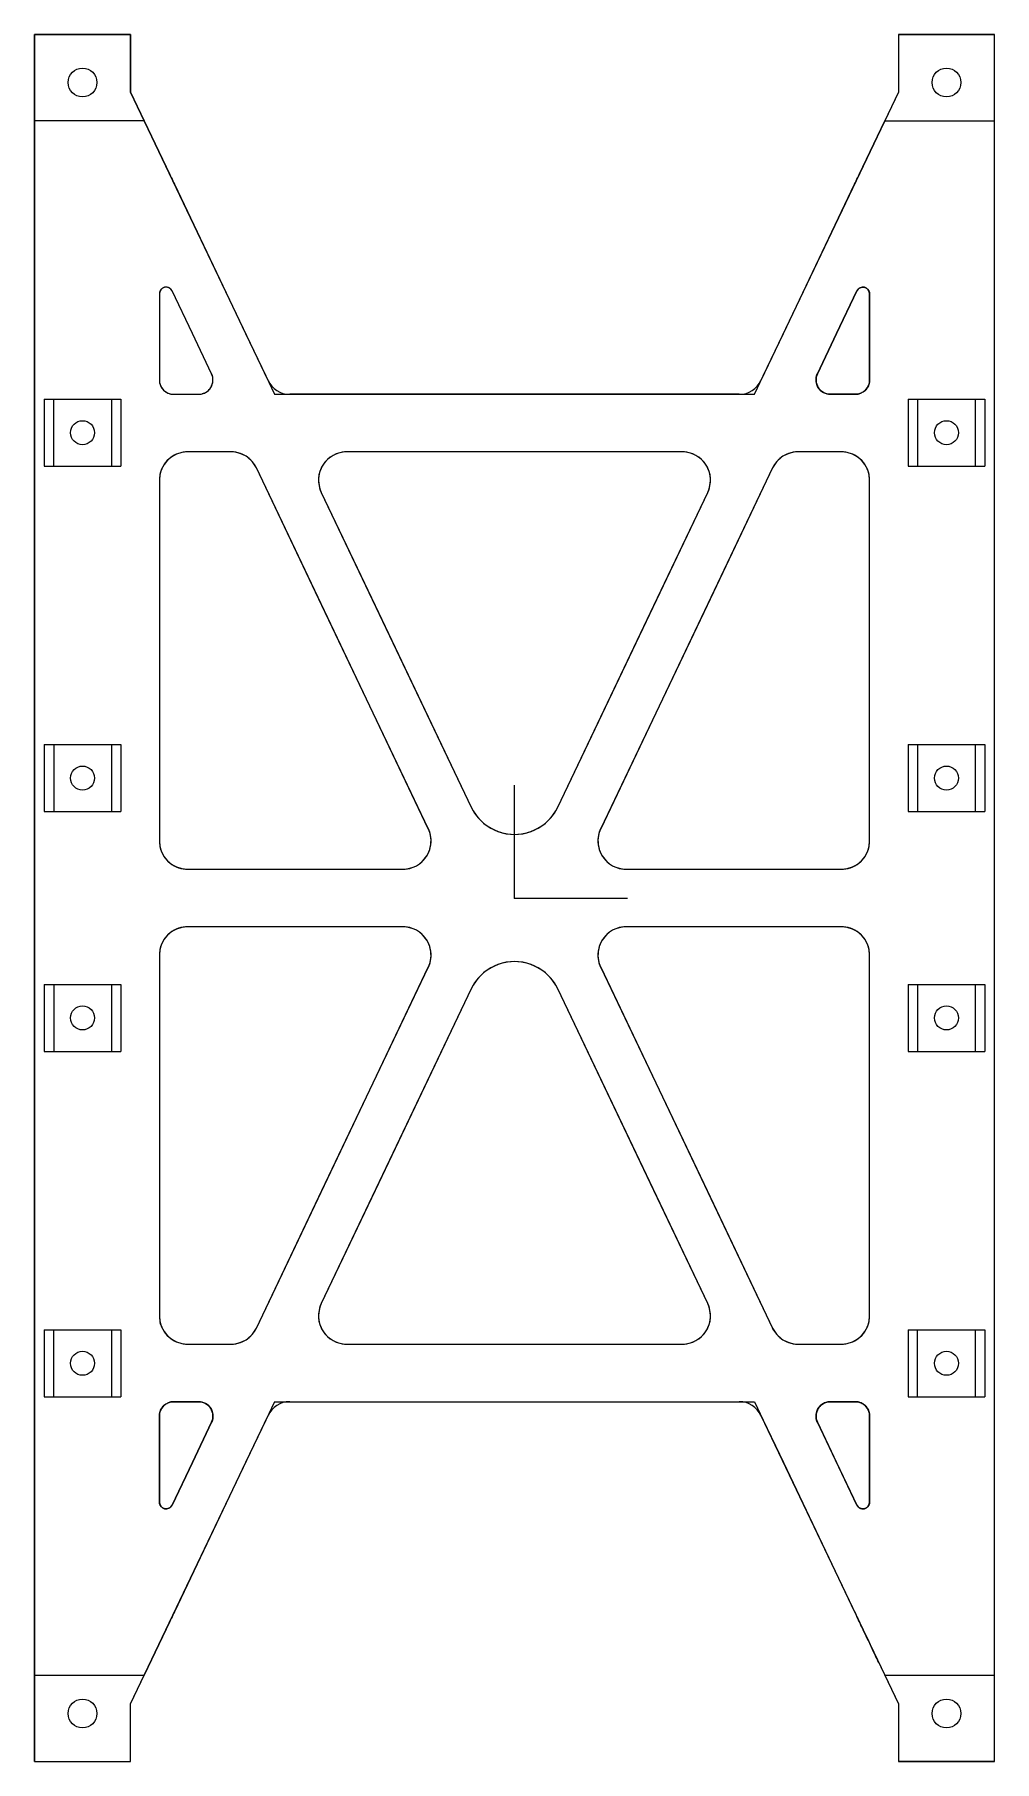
# Model space of a CAD drawing. Header units: millimetres. Extents: x -50 to 50, y -90 to 90.
import ezdxf

# ---------------------------------------------------------------- set-up
doc = ezdxf.new("R2010")
doc.units = ezdxf.units.MM
doc.header["$PDSIZE"] = -1

msp = doc.modelspace()

# ---------------------------------------------------------------- linework, layer by layer
at = {"color": 7, "linetype": 'Continuous'}
for p, q in [((40, 90), (50, 90)), ((50, -90), (50, 90)), ((-50, -90), (-50, 90)), ((-50, 90), (-40, 90)), ((-40, 90), (-40, 84)), ((40, 90), (40, 84)), ((-40, 84), (-38.57, 81)), ((40, 84), (38.57, 81)), ((-38.57, 81), (-50, 81)), ((-38.57, 81), (-35.91, 75.4)), ((35.91, 75.4), (38.57, 81)), ((38.57, 81), (50, 81)), ((-35.91, 75.4), (-35.83, 75.25)), ((-35.83, 75.25), (-35.76, 75.09)), ((-35.76, 75.09), (-35.68, 74.92)), ((-35.68, 74.92), (-35.59, 74.75)), ((-35.59, 74.75), (-35.51, 74.58)), ((-35.51, 74.58), (-35.43, 74.4)), ((-35.43, 74.4), (-28.02, 58.84)), ((26.11, 54.83), (35.58, 74.72)), ((28.02, 58.84), (35.43, 74.4)), ((35.43, 74.4), (35.51, 74.58)), ((35.51, 74.58), (35.59, 74.75)), ((35.59, 74.75), (35.68, 74.92)), ((35.68, 74.92), (35.76, 75.09)), ((35.76, 75.09), (35.83, 75.25)), ((35.83, 75.25), (35.91, 75.4)), ((-36.99, 63.09), (-37, 63.03)), ((-37, 63.03), (-37, 62.97)), ((-36.98, 63.15), (-36.99, 63.09)), ((-36.96, 63.21), (-36.98, 63.15)), ((-36.93, 63.27), (-36.96, 63.21)), ((-36.91, 63.32), (-36.93, 63.27)), ((-36.87, 63.37), (-36.91, 63.32)), ((-36.84, 63.42), (-36.87, 63.37)), ((-36.8, 63.47), (-36.84, 63.42)), ((-36.75, 63.51), (-36.8, 63.47)), ((-36.7, 63.54), (-36.75, 63.51)), ((-36.65, 63.58), (-36.7, 63.54)), ((-36.6, 63.61), (-36.65, 63.58)), ((-36.54, 63.63), (-36.6, 63.61)), ((-36.48, 63.65), (-36.54, 63.63)), ((-36.42, 63.66), (-36.48, 63.65)), ((-36.36, 63.67), (-36.42, 63.66)), ((-36.3, 63.67), (-36.36, 63.67)), ((-36.24, 63.67), (-36.3, 63.67)), ((-36.18, 63.66), (-36.24, 63.67)), ((-36.12, 63.65), (-36.18, 63.66)), ((-36.06, 63.63), (-36.12, 63.65)), ((-36.01, 63.61), (-36.06, 63.63)), ((-35.95, 63.58), (-36.01, 63.61)), ((-35.9, 63.55), (-35.95, 63.58)), ((-35.85, 63.51), (-35.9, 63.55)), ((-35.81, 63.47), (-35.85, 63.51)), ((-35.77, 63.43), (-35.81, 63.47)), ((-35.73, 63.38), (-35.77, 63.43)), ((-35.7, 63.33), (-35.73, 63.38)), ((-35.67, 63.27), (-35.7, 63.33)), ((-33.56, 58.84), (-35.67, 63.27)), ((33.56, 58.84), (35.67, 63.27)), ((35.67, 63.27), (35.7, 63.33)), ((35.7, 63.33), (35.73, 63.38)), ((35.73, 63.38), (35.77, 63.43)), ((35.77, 63.43), (35.81, 63.47)), ((35.81, 63.47), (35.85, 63.51)), ((35.85, 63.51), (35.9, 63.55)), ((35.9, 63.55), (35.95, 63.58)), ((35.95, 63.58), (36.01, 63.61)), ((36.01, 63.61), (36.06, 63.63)), ((36.06, 63.63), (36.12, 63.65)), ((36.12, 63.65), (36.18, 63.66)), ((36.18, 63.66), (36.24, 63.67)), ((36.24, 63.67), (36.3, 63.67)), ((36.3, 63.67), (36.36, 63.67)), ((36.36, 63.67), (36.42, 63.66)), ((36.42, 63.66), (36.48, 63.65)), ((36.48, 63.65), (36.54, 63.63)), ((36.54, 63.63), (36.6, 63.61)), ((36.6, 63.61), (36.65, 63.58)), ((36.65, 63.58), (36.7, 63.54)), ((36.7, 63.54), (36.75, 63.51)), ((36.75, 63.51), (36.8, 63.47)), ((36.8, 63.47), (36.84, 63.42)), ((36.84, 63.42), (36.87, 63.37)), ((36.87, 63.37), (36.91, 63.32)), ((36.91, 63.32), (36.93, 63.27)), ((36.93, 63.27), (36.96, 63.21)), ((36.96, 63.21), (36.98, 63.15)), ((36.98, 63.15), (36.99, 63.09)), ((36.99, 63.09), (37, 63.03)), ((37, 63.03), (37, 62.97)), ((-37, 62.97), (-37, 58.84)), ((37, 62.97), (37, 58.84)), ((-37, 58.84), (-37, 54)), ((-31.56, 54.64), (-33.56, 58.84)), ((-28.02, 58.84), (-25.92, 54.42)), ((25.92, 54.42), (28.02, 58.84)), ((31.56, 54.64), (33.56, 58.84)), ((37, 58.84), (37, 54)), ((-31.51, 54.53), (-31.56, 54.64)), ((-31.47, 54.41), (-31.51, 54.53)), ((-31.44, 54.29), (-31.47, 54.41)), ((-31.42, 54.16), (-31.44, 54.29)), ((-31.41, 54.04), (-31.42, 54.16)), ((-31.42, 53.91), (-31.41, 54.04)), ((-25.92, 54.42), (-25, 52.5)), ((25, 52.5), (25.92, 54.42)), ((31.41, 54.04), (31.42, 54.16)), ((31.42, 53.91), (31.41, 54.04)), ((31.42, 54.16), (31.44, 54.29)), ((31.44, 54.29), (31.47, 54.41)), ((31.47, 54.41), (31.51, 54.53)), ((31.51, 54.53), (31.47, 54.41)), ((31.51, 54.53), (31.56, 54.64)), ((-37, 54), (-36.99, 53.88)), ((-36.99, 53.88), (-36.98, 53.75)), ((-36.98, 53.75), (-36.95, 53.63)), ((-36.95, 53.63), (-36.92, 53.51)), ((-36.92, 53.51), (-36.87, 53.4)), ((-36.87, 53.4), (-36.82, 53.29)), ((-36.82, 53.29), (-36.76, 53.18)), ((-36.76, 53.18), (-36.68, 53.08)), ((-36.68, 53.08), (-36.6, 52.98)), ((-36.6, 52.98), (-36.52, 52.9)), ((-36.52, 52.9), (-36.42, 52.82)), ((-36.42, 52.82), (-36.32, 52.74)), ((-36.32, 52.74), (-36.21, 52.68)), ((-36.21, 52.68), (-36.1, 52.63)), ((-36.1, 52.63), (-35.99, 52.58)), ((-35.99, 52.58), (-35.87, 52.55)), ((-35.87, 52.55), (-35.75, 52.52)), ((-35.75, 52.52), (-35.62, 52.51)), ((-35.62, 52.51), (-35.5, 52.5)), ((-35.5, 52.5), (-32.91, 52.5)), ((-32.91, 52.5), (-32.79, 52.51)), ((-32.79, 52.51), (-32.66, 52.52)), ((-32.66, 52.52), (-32.54, 52.55)), ((-32.54, 52.55), (-32.42, 52.58)), ((-32.42, 52.58), (-32.54, 52.55)), ((-32.42, 52.58), (-32.3, 52.63)), ((-32.3, 52.63), (-32.19, 52.69)), ((-32.19, 52.69), (-32.08, 52.75)), ((-32.08, 52.75), (-31.98, 52.83)), ((-31.98, 52.83), (-31.88, 52.91)), ((-31.88, 52.91), (-31.8, 53)), ((-31.8, 53), (-31.72, 53.1)), ((-31.72, 53.1), (-31.65, 53.2)), ((-31.65, 53.2), (-31.58, 53.31)), ((-31.58, 53.31), (-31.53, 53.42)), ((-31.53, 53.42), (-31.49, 53.54)), ((-31.49, 53.54), (-31.45, 53.66)), ((-31.45, 53.66), (-31.43, 53.79)), ((-31.43, 53.79), (-31.42, 53.91)), ((-25, 52.5), (25, 52.5)), ((31.43, 53.79), (31.42, 53.91)), ((31.45, 53.66), (31.43, 53.79)), ((31.49, 53.54), (31.45, 53.66)), ((31.53, 53.42), (31.49, 53.54)), ((31.58, 53.31), (31.53, 53.42)), ((31.65, 53.2), (31.58, 53.31)), ((31.72, 53.1), (31.65, 53.2)), ((31.8, 53), (31.72, 53.1)), ((31.88, 52.91), (31.8, 53)), ((31.98, 52.83), (31.88, 52.91)), ((32.08, 52.75), (31.98, 52.83)), ((32.19, 52.69), (32.08, 52.75)), ((32.3, 52.63), (32.19, 52.69)), ((32.42, 52.58), (32.3, 52.63)), ((32.54, 52.55), (32.42, 52.58)), ((32.66, 52.52), (32.54, 52.55)), ((32.79, 52.51), (32.66, 52.52)), ((32.91, 52.5), (32.79, 52.51)), ((35.5, 52.5), (32.91, 52.5)), ((35.62, 52.51), (35.5, 52.5)), ((35.75, 52.52), (35.62, 52.51)), ((35.87, 52.55), (35.75, 52.52)), ((35.99, 52.58), (35.87, 52.55)), ((36.1, 52.63), (35.99, 52.58)), ((36.21, 52.68), (36.1, 52.63)), ((36.32, 52.74), (36.21, 52.68)), ((36.42, 52.82), (36.32, 52.74)), ((36.52, 52.9), (36.42, 52.82)), ((36.6, 52.98), (36.52, 52.9)), ((36.68, 53.08), (36.6, 52.98)), ((36.76, 53.18), (36.68, 53.08)), ((36.82, 53.29), (36.76, 53.18)), ((36.87, 53.4), (36.82, 53.29)), ((36.92, 53.51), (36.87, 53.4)), ((36.95, 53.63), (36.92, 53.51)), ((36.98, 53.75), (36.95, 53.63)), ((36.99, 53.88), (36.98, 53.75)), ((37, 54), (36.99, 53.88)), ((-49, 52), (-41, 52)), ((-49, 52), (-49, 45)), ((-48, 45), (-48, 52)), ((-42, 52), (-42, 45)), ((-41, 52), (-41, 45)), ((41, 52), (49, 52)), ((41, 52), (41, 45)), ((42, 52), (42, 45)), ((48, 52), (48, 45)), ((49, 52), (49, 45)), ((-36.52, 45.16), (-36.64, 44.95)), ((-36.38, 45.36), (-36.52, 45.16)), ((-36.22, 45.55), (-36.38, 45.36)), ((-36.05, 45.72), (-36.22, 45.55)), ((-35.86, 45.88), (-36.05, 45.72)), ((-35.66, 46.02), (-35.86, 45.88)), ((-35.45, 46.14), (-35.66, 46.02)), ((-35.23, 46.25), (-35.45, 46.14)), ((-35, 46.34), (-35.23, 46.25)), ((-34.77, 46.41), (-35, 46.34)), ((-34.53, 46.46), (-34.77, 46.41)), ((-34.29, 46.49), (-34.53, 46.46)), ((-34.05, 46.5), (-34.29, 46.49)), ((-29.55, 46.5), (-34.05, 46.5)), ((-29.29, 46.49), (-29.55, 46.5)), ((-29.04, 46.46), (-29.29, 46.49)), ((-28.79, 46.4), (-29.04, 46.46)), ((-28.54, 46.32), (-28.79, 46.4)), ((-28.31, 46.23), (-28.54, 46.32)), ((-28.08, 46.11), (-28.31, 46.23)), ((-27.86, 45.97), (-28.08, 46.11)), ((-27.66, 45.82), (-27.86, 45.97)), ((-27.47, 45.65), (-27.66, 45.82)), ((-27.29, 45.46), (-27.47, 45.65)), ((-27.14, 45.26), (-27.29, 45.46)), ((-27, 45.04), (-27.14, 45.26)), ((-26.88, 44.82), (-27, 45.04)), ((-19.96, 45.12), (-20.09, 44.91)), ((-19.82, 45.33), (-19.96, 45.12)), ((-19.66, 45.52), (-19.82, 45.33)), ((-19.49, 45.7), (-19.66, 45.52)), ((-19.3, 45.86), (-19.49, 45.7)), ((-19.1, 46), (-19.3, 45.86)), ((-18.89, 46.13), (-19.1, 46)), ((-18.67, 46.24), (-18.89, 46.13)), ((-18.44, 46.33), (-18.67, 46.24)), ((-18.2, 46.41), (-18.44, 46.33)), ((-17.96, 46.46), (-18.2, 46.41)), ((-17.71, 46.49), (-17.96, 46.46)), ((-17.46, 46.5), (-17.71, 46.49)), ((0, 46.5), (-17.46, 46.5)), ((17.46, 46.5), (0, 46.5)), ((17.71, 46.49), (17.46, 46.5)), ((17.96, 46.46), (17.71, 46.49)), ((18.2, 46.41), (17.96, 46.46)), ((18.44, 46.33), (18.2, 46.41)), ((18.67, 46.24), (18.44, 46.33)), ((18.89, 46.13), (18.67, 46.24)), ((19.1, 46), (18.89, 46.13)), ((19.3, 45.86), (19.1, 46)), ((19.49, 45.7), (19.3, 45.86)), ((19.66, 45.52), (19.49, 45.7)), ((19.82, 45.33), (19.66, 45.52)), ((19.96, 45.12), (19.82, 45.33)), ((20.09, 44.91), (19.96, 45.12)), ((27, 45.04), (26.88, 44.82)), ((27.14, 45.26), (27, 45.04)), ((27.29, 45.46), (27.14, 45.26)), ((27.47, 45.65), (27.29, 45.46)), ((27.66, 45.82), (27.47, 45.65)), ((27.86, 45.97), (27.66, 45.82)), ((28.08, 46.11), (27.86, 45.97)), ((28.31, 46.23), (28.08, 46.11)), ((28.54, 46.32), (28.31, 46.23)), ((28.79, 46.4), (28.54, 46.32)), ((29.04, 46.46), (28.79, 46.4)), ((29.29, 46.49), (29.04, 46.46)), ((29.55, 46.5), (29.29, 46.49)), ((34.05, 46.5), (29.55, 46.5)), ((34.29, 46.49), (34.05, 46.5)), ((34.53, 46.46), (34.29, 46.49)), ((34.77, 46.41), (34.53, 46.46)), ((35, 46.34), (34.77, 46.41)), ((35.23, 46.25), (35, 46.34)), ((35.45, 46.14), (35.23, 46.25)), ((35.66, 46.02), (35.45, 46.14)), ((35.86, 45.88), (35.66, 46.02)), ((36.05, 45.72), (35.86, 45.88)), ((36.22, 45.55), (36.05, 45.72)), ((36.38, 45.36), (36.22, 45.55)), ((36.52, 45.16), (36.38, 45.36)), ((36.64, 44.95), (36.52, 45.16)), ((41, 45), (49, 45)), ((-49, 45), (-41, 45)), ((-36.99, 43.79), (-37, 43.55)), ((-37, 43.55), (-37, 30.5)), ((-36.96, 44.03), (-36.99, 43.79)), ((-36.91, 44.27), (-36.96, 44.03)), ((-36.84, 44.5), (-36.91, 44.27)), ((-36.75, 44.73), (-36.84, 44.5)), ((-36.64, 44.95), (-36.75, 44.73)), ((-25.92, 42.79), (-26.88, 44.82)), ((-20.41, 43.72), (-20.42, 43.47)), ((-20.42, 43.47), (-20.4, 43.23)), ((-20.39, 43.97), (-20.41, 43.72)), ((-20.4, 43.23), (-20.36, 42.98)), ((-20.34, 44.21), (-20.39, 43.97)), ((-20.28, 44.45), (-20.34, 44.21)), ((-20.19, 44.68), (-20.28, 44.45)), ((-20.09, 44.91), (-20.19, 44.68)), ((20.19, 44.68), (20.09, 44.91)), ((20.28, 44.45), (20.19, 44.68)), ((20.34, 44.21), (20.28, 44.45)), ((20.39, 43.97), (20.34, 44.21)), ((20.36, 42.98), (20.4, 43.23)), ((20.41, 43.72), (20.39, 43.97)), ((20.4, 43.23), (20.42, 43.47)), ((20.42, 43.47), (20.41, 43.72)), ((26.88, 44.82), (25.92, 42.79)), ((36.75, 44.73), (36.64, 44.95)), ((36.84, 44.5), (36.75, 44.73)), ((36.91, 44.27), (36.84, 44.5)), ((36.96, 44.03), (36.91, 44.27)), ((36.99, 43.79), (36.96, 44.03)), ((37, 43.55), (36.99, 43.79)), ((37, 30.5), (37, 43.55)), ((-20.06, 30.5), (-25.92, 42.79)), ((-20.36, 42.98), (-20.31, 42.74)), ((-20.31, 42.74), (-20.23, 42.5)), ((-20.23, 42.5), (-20.13, 42.27)), ((-20.13, 42.27), (-14.52, 30.5)), ((14.52, 30.5), (20.13, 42.27)), ((25.92, 42.79), (20.06, 30.5)), ((20.13, 42.27), (20.23, 42.5)), ((20.23, 42.5), (20.31, 42.74)), ((20.31, 42.74), (20.36, 42.98)), ((-37, 30.5), (-37, 6.81)), ((-8.98, 7.23), (-20.06, 30.5)), ((-14.52, 30.5), (-4.51, 9.48)), ((4.51, 9.48), (14.52, 30.5)), ((20.06, 30.5), (8.98, 7.23)), ((37, 6.81), (37, 30.5)), ((-49, 16), (-41, 16)), ((-49, 16), (-49, 9)), ((-48, 16), (-48, 9)), ((-42, 16), (-42, 9)), ((-41, 16), (-41, 9)), ((41, 16), (49, 16)), ((41, 16), (41, 9)), ((42, 16), (42, 9)), ((48, 16), (48, 9)), ((49, 16), (49, 9)), ((0, 0), (0, 11.76)), ((-4.51, 9.48), (-4.31, 9.1)), ((-4.31, 9.1), (-4.08, 8.73)), ((4.08, 8.73), (4.31, 9.1)), ((4.31, 9.1), (4.51, 9.48)), ((-49, 9), (-41, 9)), ((-8.88, 7), (-8.98, 7.23)), ((-4.08, 8.73), (-3.81, 8.39)), ((-3.81, 8.39), (-3.52, 8.07)), ((-3.52, 8.07), (-3.19, 7.78)), ((-3.19, 7.78), (-2.85, 7.52)), ((-2.85, 7.52), (-2.48, 7.29)), ((-2.48, 7.29), (-2.1, 7.09)), ((2.1, 7.09), (2.48, 7.29)), ((2.48, 7.29), (2.85, 7.52)), ((2.85, 7.52), (3.19, 7.78)), ((3.19, 7.78), (3.52, 8.07)), ((3.52, 8.07), (3.81, 8.39)), ((3.81, 8.39), (4.08, 8.73)), ((8.98, 7.23), (8.88, 7)), ((41, 9), (49, 9)), ((-37, 6.81), (-37, 5.95)), ((-37, 5.95), (-36.99, 5.71)), ((-36.99, 5.71), (-36.96, 5.47)), ((-36.96, 5.47), (-36.91, 5.23)), ((-8.82, 6.81), (-8.88, 7)), ((-8.8, 6.76), (-8.82, 6.81)), ((-8.75, 6.52), (-8.8, 6.76)), ((-8.77, 5.29), (-8.72, 5.53)), ((-8.71, 6.27), (-8.75, 6.52)), ((-8.72, 5.53), (-8.7, 5.78)), ((-8.69, 6.03), (-8.71, 6.27)), ((-8.7, 5.78), (-8.69, 6.03)), ((-2.1, 7.09), (-1.7, 6.93)), ((-1.7, 6.93), (-1.34, 6.81)), ((-1.34, 6.81), (-1.29, 6.8)), ((-1.29, 6.8), (-0.86, 6.7)), ((-0.86, 6.7), (-0.43, 6.65)), ((-0.43, 6.65), (0, 6.63)), ((0, 6.63), (0.43, 6.65)), ((0, 0), (0, 5.88)), ((0.43, 6.65), (0.86, 6.7)), ((0.86, 6.7), (1.29, 6.8)), ((1.29, 6.8), (1.34, 6.81)), ((1.34, 6.81), (1.7, 6.93)), ((1.7, 6.93), (2.1, 7.09)), ((8.71, 6.27), (8.69, 6.03)), ((8.69, 6.03), (8.7, 5.78)), ((8.7, 5.78), (8.72, 5.53)), ((8.75, 6.52), (8.71, 6.27)), ((8.72, 5.53), (8.77, 5.29)), ((8.8, 6.76), (8.75, 6.52)), ((8.82, 6.81), (8.8, 6.76)), ((8.88, 7), (8.82, 6.81)), ((36.91, 5.23), (36.96, 5.47)), ((36.96, 5.47), (36.99, 5.71)), ((36.99, 5.71), (37, 5.95)), ((37, 5.95), (37, 6.81)), ((-36.91, 5.23), (-36.84, 5)), ((-36.84, 5), (-36.75, 4.77)), ((-36.75, 4.77), (-36.64, 4.55)), ((-36.64, 4.55), (-36.52, 4.34)), ((-36.52, 4.34), (-36.38, 4.14)), ((-36.38, 4.14), (-36.22, 3.95)), ((-36.22, 3.95), (-36.05, 3.78)), ((-36.05, 3.78), (-35.86, 3.62)), ((-35.86, 3.62), (-35.66, 3.48)), ((-10.01, 3.5), (-9.81, 3.64)), ((-9.81, 3.64), (-9.62, 3.8)), ((-9.62, 3.8), (-9.45, 3.98)), ((-9.45, 3.98), (-9.29, 4.17)), ((-9.29, 4.17), (-9.15, 4.38)), ((-9.15, 4.38), (-9.02, 4.59)), ((-9.02, 4.59), (-8.92, 4.82)), ((-8.92, 4.82), (-8.83, 5.05)), ((-8.83, 5.05), (-8.77, 5.29)), ((8.77, 5.29), (8.83, 5.05)), ((8.83, 5.05), (8.92, 4.82)), ((8.92, 4.82), (9.02, 4.59)), ((9.02, 4.59), (9.15, 4.38)), ((9.15, 4.38), (9.29, 4.17)), ((9.29, 4.17), (9.45, 3.98)), ((9.45, 3.98), (9.62, 3.8)), ((9.62, 3.8), (9.81, 3.64)), ((9.81, 3.64), (10.01, 3.5)), ((35.66, 3.48), (35.86, 3.62)), ((35.86, 3.62), (36.05, 3.78)), ((36.05, 3.78), (36.22, 3.95)), ((36.22, 3.95), (36.38, 4.14)), ((36.38, 4.14), (36.52, 4.34)), ((36.52, 4.34), (36.64, 4.55)), ((36.64, 4.55), (36.75, 4.77)), ((36.75, 4.77), (36.84, 5)), ((36.84, 5), (36.91, 5.23)), ((-35.66, 3.48), (-35.45, 3.36)), ((-35.45, 3.36), (-35.23, 3.25)), ((-35.23, 3.25), (-35, 3.16)), ((-35, 3.16), (-34.77, 3.09)), ((-34.77, 3.09), (-34.53, 3.04)), ((-34.53, 3.04), (-34.29, 3.01)), ((-34.29, 3.01), (-34.05, 3)), ((-34.05, 3), (-25.92, 3)), ((-25.92, 3), (-11.65, 3)), ((-11.65, 3), (-11.4, 3.01)), ((-11.4, 3.01), (-11.15, 3.04)), ((-11.15, 3.04), (-10.91, 3.09)), ((-10.91, 3.09), (-10.67, 3.17)), ((-10.67, 3.17), (-10.44, 3.26)), ((-10.44, 3.26), (-10.22, 3.37)), ((-10.22, 3.37), (-10.01, 3.5)), ((10.01, 3.5), (10.22, 3.37)), ((10.22, 3.37), (10.44, 3.26)), ((10.44, 3.26), (10.67, 3.17)), ((10.67, 3.17), (10.91, 3.09)), ((10.91, 3.09), (11.15, 3.04)), ((11.15, 3.04), (11.4, 3.01)), ((11.4, 3.01), (11.65, 3)), ((11.65, 3), (25.92, 3)), ((25.92, 3), (34.05, 3)), ((34.05, 3), (34.29, 3.01)), ((34.29, 3.01), (34.53, 3.04)), ((34.53, 3.04), (34.77, 3.09)), ((34.77, 3.09), (35, 3.16)), ((35, 3.16), (35.23, 3.25)), ((35.23, 3.25), (35.45, 3.36)), ((35.45, 3.36), (35.66, 3.48)), ((0, 0), (5.88, 0)), ((0, 0), (11.76, 0)), ((-35.66, -3.48), (-35.86, -3.62)), ((-35.45, -3.36), (-35.66, -3.48)), ((-35.23, -3.25), (-35.45, -3.36)), ((-35, -3.16), (-35.23, -3.25)), ((-34.77, -3.09), (-35, -3.16)), ((-34.53, -3.04), (-34.77, -3.09)), ((-34.29, -3.01), (-34.53, -3.04)), ((-34.05, -3), (-34.29, -3.01)), ((-25.92, -3), (-34.05, -3)), ((-11.65, -3), (-25.92, -3)), ((-11.4, -3.01), (-11.65, -3)), ((-11.15, -3.04), (-11.4, -3.01)), ((-10.91, -3.09), (-11.15, -3.04)), ((-10.67, -3.17), (-10.91, -3.09)), ((-10.44, -3.26), (-10.67, -3.17)), ((-10.22, -3.37), (-10.44, -3.26)), ((-10.01, -3.5), (-10.22, -3.37)), ((-9.81, -3.64), (-10.01, -3.5)), ((10.01, -3.5), (9.81, -3.64)), ((10.22, -3.37), (10.01, -3.5)), ((10.44, -3.26), (10.22, -3.37)), ((10.67, -3.17), (10.44, -3.26)), ((10.91, -3.09), (10.67, -3.17)), ((11.15, -3.04), (10.91, -3.09)), ((11.4, -3.01), (11.15, -3.04)), ((11.65, -3), (11.4, -3.01)), ((25.92, -3), (11.65, -3)), ((34.05, -3), (25.92, -3)), ((34.29, -3.01), (34.05, -3)), ((34.53, -3.04), (34.29, -3.01)), ((34.77, -3.09), (34.53, -3.04)), ((35, -3.16), (34.77, -3.09)), ((35.23, -3.25), (35, -3.16)), ((35.45, -3.36), (35.23, -3.25)), ((35.66, -3.48), (35.45, -3.36)), ((35.86, -3.62), (35.66, -3.48)), ((-36.91, -5.23), (-36.96, -5.47)), ((-36.84, -5), (-36.91, -5.23)), ((-36.75, -4.77), (-36.84, -5)), ((-36.64, -4.55), (-36.75, -4.77)), ((-36.52, -4.34), (-36.64, -4.55)), ((-36.38, -4.14), (-36.52, -4.34)), ((-36.22, -3.95), (-36.38, -4.14)), ((-36.05, -3.78), (-36.22, -3.95)), ((-35.86, -3.62), (-36.05, -3.78)), ((-9.62, -3.8), (-9.81, -3.64)), ((-9.45, -3.98), (-9.62, -3.8)), ((-9.29, -4.17), (-9.45, -3.98)), ((-9.15, -4.38), (-9.29, -4.17)), ((-9.02, -4.59), (-9.15, -4.38)), ((-8.92, -4.82), (-9.02, -4.59)), ((-8.83, -5.05), (-8.92, -4.82)), ((-8.77, -5.29), (-8.83, -5.05)), ((-8.72, -5.53), (-8.77, -5.29)), ((8.77, -5.29), (8.72, -5.53)), ((8.83, -5.05), (8.77, -5.29)), ((8.92, -4.82), (8.83, -5.05)), ((9.02, -4.59), (8.92, -4.82)), ((9.15, -4.38), (9.02, -4.59)), ((9.29, -4.17), (9.15, -4.38)), ((9.45, -3.98), (9.29, -4.17)), ((9.62, -3.8), (9.45, -3.98)), ((9.81, -3.64), (9.62, -3.8)), ((36.05, -3.78), (35.86, -3.62)), ((36.22, -3.95), (36.05, -3.78)), ((36.38, -4.14), (36.22, -3.95)), ((36.52, -4.34), (36.38, -4.14)), ((36.64, -4.55), (36.52, -4.34)), ((36.75, -4.77), (36.64, -4.55)), ((36.84, -5), (36.75, -4.77)), ((36.91, -5.23), (36.84, -5)), ((36.96, -5.47), (36.91, -5.23)), ((-36.99, -5.71), (-37, -5.95)), ((-37, -5.95), (-37, -30.5)), ((-36.96, -5.47), (-36.99, -5.71)), ((-8.98, -7.23), (-8.88, -7)), ((-8.88, -7), (-8.8, -6.76)), ((-8.8, -6.76), (-8.75, -6.52)), ((-8.75, -6.52), (-8.71, -6.27)), ((-8.7, -5.78), (-8.72, -5.53)), ((-8.71, -6.27), (-8.69, -6.03)), ((-8.69, -6.03), (-8.7, -5.78)), ((-2.1, -7.09), (-2.48, -7.29)), ((-1.7, -6.93), (-2.1, -7.09)), ((-1.29, -6.8), (-1.7, -6.93)), ((-0.86, -6.7), (-1.29, -6.8)), ((-0.43, -6.65), (-0.86, -6.7)), ((0, -6.63), (-0.43, -6.65)), ((0.43, -6.65), (0, -6.63)), ((0.86, -6.7), (0.43, -6.65)), ((1.29, -6.8), (0.86, -6.7)), ((1.7, -6.93), (1.29, -6.8)), ((2.1, -7.09), (1.7, -6.93)), ((2.48, -7.29), (2.1, -7.09)), ((8.7, -5.78), (8.69, -6.03)), ((8.69, -6.03), (8.71, -6.27)), ((8.72, -5.53), (8.7, -5.78)), ((8.71, -6.27), (8.75, -6.52)), ((8.75, -6.52), (8.8, -6.76)), ((8.8, -6.76), (8.88, -7)), ((8.88, -7), (8.98, -7.23)), ((36.99, -5.71), (36.96, -5.47)), ((37, -5.95), (36.99, -5.71)), ((37, -30.5), (37, -5.95)), ((-49, -9), (-41, -9)), ((-49, -9), (-49, -16)), ((-48, -9), (-48, -16)), ((-42, -9), (-42, -16)), ((-41, -9), (-41, -16)), ((-20.06, -30.5), (-8.98, -7.23)), ((-4.08, -8.73), (-4.31, -9.1)), ((-3.81, -8.39), (-4.08, -8.73)), ((-3.52, -8.07), (-3.81, -8.39)), ((-3.19, -7.78), (-3.52, -8.07)), ((-2.85, -7.52), (-3.19, -7.78)), ((-2.48, -7.29), (-2.85, -7.52)), ((2.85, -7.52), (2.48, -7.29)), ((3.19, -7.78), (2.85, -7.52)), ((3.52, -8.07), (3.19, -7.78)), ((3.81, -8.39), (3.52, -8.07)), ((4.08, -8.73), (3.81, -8.39)), ((4.31, -9.1), (4.08, -8.73)), ((8.98, -7.23), (20.06, -30.5)), ((41, -9), (49, -9)), ((41, -9), (41, -16)), ((42, -9), (42, -16)), ((48, -9), (48, -16)), ((49, -9), (49, -16)), ((-4.51, -9.48), (-14.52, -30.5)), ((-4.31, -9.1), (-4.51, -9.48)), ((4.51, -9.48), (4.31, -9.1)), ((14.52, -30.5), (4.51, -9.48)), ((-49, -16), (-41, -16)), ((41, -16), (49, -16)), ((-37, -30.5), (-37, -43.55)), ((-25.92, -42.79), (-20.06, -30.5)), ((-14.52, -30.5), (-20.13, -42.27)), ((20.13, -42.27), (14.52, -30.5)), ((20.06, -30.5), (25.92, -42.79)), ((37, -43.55), (37, -30.5)), ((-26.88, -44.82), (-25.92, -42.79)), ((-20.36, -42.98), (-20.4, -43.23)), ((-20.31, -42.74), (-20.36, -42.98)), ((-20.23, -42.5), (-20.31, -42.74)), ((-20.13, -42.27), (-20.23, -42.5)), ((20.23, -42.5), (20.13, -42.27)), ((20.31, -42.74), (20.23, -42.5)), ((20.36, -42.98), (20.31, -42.74)), ((20.4, -43.23), (20.36, -42.98)), ((25.92, -42.79), (26.88, -44.82)), ((-37, -43.55), (-36.99, -43.79)), ((-36.99, -43.79), (-36.96, -44.03)), ((-36.96, -44.03), (-36.91, -44.27)), ((-36.91, -44.27), (-36.84, -44.5)), ((-36.84, -44.5), (-36.91, -44.27)), ((-36.84, -44.5), (-36.75, -44.73)), ((-36.75, -44.73), (-36.64, -44.95)), ((-36.64, -44.95), (-36.52, -45.16)), ((-27, -45.04), (-26.88, -44.82)), ((-20.4, -43.23), (-20.42, -43.47)), ((-20.42, -43.47), (-20.41, -43.72)), ((-20.41, -43.72), (-20.39, -43.97)), ((-20.39, -43.97), (-20.34, -44.21)), ((-20.34, -44.21), (-20.28, -44.45)), ((-20.28, -44.45), (-20.19, -44.68)), ((-20.19, -44.68), (-20.09, -44.91)), ((-20.09, -44.91), (-19.96, -45.12)), ((19.96, -45.12), (20.09, -44.91)), ((20.09, -44.91), (20.19, -44.68)), ((20.19, -44.68), (20.28, -44.45)), ((20.28, -44.45), (20.34, -44.21)), ((20.34, -44.21), (20.39, -43.97)), ((20.39, -43.97), (20.41, -43.72)), ((20.42, -43.47), (20.4, -43.23)), ((20.41, -43.72), (20.42, -43.47)), ((26.88, -44.82), (27, -45.04)), ((27, -45.04), (26.88, -44.82)), ((36.52, -45.16), (36.64, -44.95)), ((36.64, -44.95), (36.75, -44.73)), ((36.75, -44.73), (36.84, -44.5)), ((36.84, -44.5), (36.91, -44.27)), ((36.91, -44.27), (36.96, -44.03)), ((36.96, -44.03), (36.99, -43.79)), ((36.99, -43.79), (37, -43.55)), ((41, -45), (49, -45)), ((41, -45), (41, -52)), ((42, -52), (42, -45)), ((48, -45), (48, -52)), ((49, -45), (49, -52)), ((-49, -45), (-41, -45)), ((-49, -45), (-49, -52)), ((-48, -52), (-48, -45)), ((-42, -45), (-42, -52)), ((-41, -45), (-41, -52)), ((-36.52, -45.16), (-36.38, -45.36)), ((-36.38, -45.36), (-36.22, -45.55)), ((-36.22, -45.55), (-36.05, -45.72)), ((-36.05, -45.72), (-35.86, -45.88)), ((-35.86, -45.88), (-35.66, -46.02)), ((-35.66, -46.02), (-35.45, -46.14)), ((-35.45, -46.14), (-35.23, -46.25)), ((-35.23, -46.25), (-35, -46.34)), ((-35, -46.34), (-34.77, -46.41)), ((-34.77, -46.41), (-34.53, -46.46)), ((-34.53, -46.46), (-34.29, -46.49)), ((-34.29, -46.49), (-34.05, -46.5)), ((-34.05, -46.5), (-29.55, -46.5)), ((-29.55, -46.5), (-29.29, -46.49)), ((-29.29, -46.49), (-29.04, -46.46)), ((-29.04, -46.46), (-28.79, -46.4)), ((-28.79, -46.4), (-28.54, -46.32)), ((-28.54, -46.32), (-28.31, -46.23)), ((-28.31, -46.23), (-28.08, -46.11)), ((-28.08, -46.11), (-27.86, -45.97)), ((-27.86, -45.97), (-27.66, -45.82)), ((-27.66, -45.82), (-27.47, -45.65)), ((-27.47, -45.65), (-27.29, -45.46)), ((-27.29, -45.46), (-27.14, -45.26)), ((-27.14, -45.26), (-27, -45.04)), ((-19.96, -45.12), (-19.82, -45.33)), ((-19.82, -45.33), (-19.66, -45.52)), ((-19.66, -45.52), (-19.49, -45.7)), ((-19.49, -45.7), (-19.3, -45.86)), ((-19.3, -45.86), (-19.1, -46)), ((-19.1, -46), (-18.89, -46.13)), ((-18.89, -46.13), (-18.67, -46.24)), ((-18.67, -46.24), (-18.44, -46.33)), ((-18.44, -46.33), (-18.2, -46.41)), ((-18.2, -46.41), (-17.96, -46.46)), ((-17.96, -46.46), (-17.71, -46.49)), ((-17.71, -46.49), (-17.46, -46.5)), ((-17.46, -46.5), (0, -46.5)), ((0, -46.5), (17.46, -46.5)), ((17.46, -46.5), (17.71, -46.49)), ((17.71, -46.49), (17.96, -46.46)), ((17.96, -46.46), (18.2, -46.41)), ((18.2, -46.41), (18.44, -46.33)), ((18.44, -46.33), (18.67, -46.24)), ((18.67, -46.24), (18.89, -46.13)), ((18.89, -46.13), (19.1, -46)), ((19.1, -46), (19.3, -45.86)), ((19.3, -45.86), (19.49, -45.7)), ((19.49, -45.7), (19.66, -45.52)), ((19.66, -45.52), (19.82, -45.33)), ((19.82, -45.33), (19.96, -45.12)), ((27, -45.04), (27.14, -45.26)), ((27.14, -45.26), (27.29, -45.46)), ((27.29, -45.46), (27.47, -45.65)), ((27.47, -45.65), (27.66, -45.82)), ((27.66, -45.82), (27.86, -45.97)), ((27.86, -45.97), (28.08, -46.11)), ((28.08, -46.11), (28.31, -46.23)), ((28.31, -46.23), (28.54, -46.32)), ((28.54, -46.32), (28.79, -46.4)), ((28.79, -46.4), (29.04, -46.46)), ((29.04, -46.46), (29.29, -46.49)), ((29.29, -46.49), (29.55, -46.5)), ((29.55, -46.5), (34.05, -46.5)), ((34.05, -46.5), (34.29, -46.49)), ((34.29, -46.49), (34.53, -46.46)), ((34.53, -46.46), (34.77, -46.41)), ((34.77, -46.41), (35, -46.34)), ((35, -46.34), (35.23, -46.25)), ((35.23, -46.25), (35.45, -46.14)), ((35.45, -46.14), (35.66, -46.02)), ((35.66, -46.02), (35.86, -45.88)), ((35.86, -45.88), (36.05, -45.72)), ((36.05, -45.72), (36.22, -45.55)), ((36.22, -45.55), (36.38, -45.36)), ((36.38, -45.36), (36.52, -45.16)), ((-49, -52), (-41, -52)), ((41, -52), (49, -52)), ((-37, -54), (-36.99, -53.88)), ((-37, -58.84), (-37, -54)), ((-36.99, -53.88), (-36.98, -53.75)), ((-36.98, -53.75), (-36.95, -53.63)), ((-36.95, -53.63), (-36.92, -53.51)), ((-36.92, -53.51), (-36.87, -53.4)), ((-36.87, -53.4), (-36.82, -53.29)), ((-36.82, -53.29), (-36.76, -53.18)), ((-36.76, -53.18), (-36.68, -53.08)), ((-36.68, -53.08), (-36.6, -52.98)), ((-36.6, -52.98), (-36.52, -52.9)), ((-36.52, -52.9), (-36.42, -52.82)), ((-36.42, -52.82), (-36.32, -52.74)), ((-36.32, -52.74), (-36.21, -52.68)), ((-36.21, -52.68), (-36.1, -52.63)), ((-36.1, -52.63), (-35.99, -52.58)), ((-35.99, -52.58), (-35.87, -52.55)), ((-35.87, -52.55), (-35.75, -52.52)), ((-35.75, -52.52), (-35.62, -52.51)), ((-35.62, -52.51), (-35.5, -52.5)), ((-35.5, -52.5), (-32.91, -52.5)), ((-32.91, -52.5), (-32.79, -52.51)), ((-32.79, -52.51), (-32.66, -52.52)), ((-32.66, -52.52), (-32.54, -52.55)), ((-32.54, -52.55), (-32.42, -52.58)), ((-32.42, -52.58), (-32.3, -52.63)), ((-32.3, -52.63), (-32.19, -52.69)), ((-32.19, -52.69), (-32.08, -52.75)), ((-32.08, -52.75), (-31.98, -52.83)), ((-31.98, -52.83), (-31.88, -52.91)), ((-31.88, -52.91), (-31.8, -53)), ((-31.8, -53), (-31.72, -53.1)), ((-31.72, -53.1), (-31.65, -53.2)), ((-31.65, -53.2), (-31.58, -53.31)), ((-31.58, -53.31), (-31.53, -53.42)), ((-31.53, -53.42), (-31.49, -53.54)), ((-31.49, -53.54), (-31.45, -53.66)), ((-31.45, -53.66), (-31.43, -53.79)), ((-31.43, -53.79), (-31.42, -53.91)), ((-31.42, -53.91), (-31.41, -54.04)), ((-25, -52.5), (-25.92, -54.42)), ((-25, -52.5), (25, -52.5)), ((25, -52.5), (25.92, -54.42)), ((31.42, -53.91), (31.41, -54.04)), ((31.41, -54.04), (31.42, -53.91)), ((31.43, -53.79), (31.42, -53.91)), ((31.42, -53.91), (31.43, -53.79)), ((31.45, -53.66), (31.43, -53.79)), ((31.43, -53.79), (31.45, -53.66)), ((31.49, -53.54), (31.45, -53.66)), ((31.45, -53.66), (31.49, -53.54)), ((31.53, -53.42), (31.49, -53.54)), ((31.49, -53.54), (31.53, -53.42)), ((31.58, -53.31), (31.53, -53.42)), ((31.53, -53.42), (31.58, -53.31)), ((31.65, -53.2), (31.58, -53.31)), ((31.58, -53.31), (31.65, -53.2)), ((31.72, -53.1), (31.65, -53.2)), ((31.65, -53.2), (31.72, -53.1)), ((31.8, -53), (31.72, -53.1)), ((31.72, -53.1), (31.8, -53)), ((31.88, -52.91), (31.8, -53)), ((31.8, -53), (31.88, -52.91)), ((31.98, -52.83), (31.88, -52.91)), ((31.88, -52.91), (31.98, -52.83)), ((32.08, -52.75), (31.98, -52.83)), ((31.98, -52.83), (32.08, -52.75)), ((32.19, -52.69), (32.08, -52.75)), ((32.08, -52.75), (32.19, -52.69)), ((32.3, -52.63), (32.19, -52.69)), ((32.19, -52.69), (32.3, -52.63)), ((32.42, -52.58), (32.3, -52.63)), ((32.3, -52.63), (32.42, -52.58)), ((32.54, -52.55), (32.42, -52.58)), ((32.42, -52.58), (32.54, -52.55)), ((32.66, -52.52), (32.54, -52.55)), ((32.54, -52.55), (32.66, -52.52)), ((32.79, -52.51), (32.66, -52.52)), ((32.66, -52.52), (32.79, -52.51)), ((32.91, -52.5), (32.79, -52.51)), ((32.79, -52.51), (32.91, -52.5)), ((35.5, -52.5), (32.91, -52.5)), ((32.91, -52.5), (35.5, -52.5)), ((35.62, -52.51), (35.5, -52.5)), ((35.5, -52.5), (35.62, -52.51)), ((35.75, -52.52), (35.62, -52.51)), ((35.62, -52.51), (35.75, -52.52)), ((35.87, -52.55), (35.75, -52.52)), ((35.75, -52.52), (35.87, -52.55)), ((35.99, -52.58), (35.87, -52.55)), ((35.87, -52.55), (35.99, -52.58)), ((36.1, -52.63), (35.99, -52.58)), ((35.99, -52.58), (36.1, -52.63)), ((36.21, -52.68), (36.1, -52.63)), ((36.1, -52.63), (36.21, -52.68)), ((36.32, -52.74), (36.21, -52.68)), ((36.21, -52.68), (36.32, -52.74)), ((36.42, -52.82), (36.32, -52.74)), ((36.32, -52.74), (36.42, -52.82)), ((36.52, -52.9), (36.42, -52.82)), ((36.42, -52.82), (36.52, -52.9)), ((36.6, -52.98), (36.52, -52.9)), ((36.52, -52.9), (36.6, -52.98)), ((36.68, -53.08), (36.6, -52.98)), ((36.6, -52.98), (36.68, -53.08)), ((36.76, -53.18), (36.68, -53.08)), ((36.68, -53.08), (36.76, -53.18)), ((36.82, -53.29), (36.76, -53.18)), ((36.76, -53.18), (36.82, -53.29)), ((36.87, -53.4), (36.82, -53.29)), ((36.82, -53.29), (36.87, -53.4)), ((36.92, -53.51), (36.87, -53.4)), ((36.87, -53.4), (36.92, -53.51)), ((36.95, -53.63), (36.92, -53.51)), ((36.92, -53.51), (36.95, -53.63)), ((36.98, -53.75), (36.95, -53.63)), ((36.95, -53.63), (36.98, -53.75)), ((36.99, -53.88), (36.98, -53.75)), ((36.98, -53.75), (36.99, -53.88)), ((37, -54), (36.99, -53.88)), ((36.99, -53.88), (37, -54)), ((37, -58.84), (37, -54)), ((37, -54), (37, -62.97)), ((-31.56, -54.64), (-33.56, -58.84)), ((-31.51, -54.53), (-31.56, -54.64)), ((-31.47, -54.41), (-31.51, -54.53)), ((-31.44, -54.29), (-31.47, -54.41)), ((-31.42, -54.16), (-31.44, -54.29)), ((-31.41, -54.04), (-31.42, -54.16)), ((-25.92, -54.42), (-28.02, -58.84)), ((25.92, -54.42), (28.02, -58.84)), ((31.41, -54.04), (31.42, -54.16)), ((31.42, -54.16), (31.41, -54.04)), ((31.42, -54.16), (31.44, -54.29)), ((31.44, -54.29), (31.42, -54.16)), ((31.44, -54.29), (31.47, -54.41)), ((31.47, -54.41), (31.44, -54.29)), ((31.47, -54.41), (31.51, -54.53)), ((31.51, -54.53), (31.47, -54.41)), ((31.51, -54.53), (31.56, -54.64)), ((31.56, -54.64), (31.51, -54.53)), ((31.56, -54.64), (33.56, -58.84)), ((35.67, -63.27), (31.56, -54.64)), ((-37, -62.97), (-37, -58.84)), ((-33.56, -58.84), (-35.67, -63.27)), ((-28.02, -58.84), (-35.43, -74.4)), ((28.02, -58.84), (35.43, -74.4)), ((33.56, -58.84), (35.67, -63.27)), ((37, -62.97), (37, -58.84)), ((-37, -63.03), (-37, -62.97)), ((37, -63.03), (37, -62.97)), ((37, -62.97), (37, -63.03)), ((-36.99, -63.09), (-37, -63.03)), ((-36.98, -63.15), (-36.99, -63.09)), ((-36.96, -63.21), (-36.98, -63.15)), ((-36.93, -63.27), (-36.96, -63.21)), ((-36.91, -63.32), (-36.93, -63.27)), ((-36.87, -63.37), (-36.91, -63.32)), ((-36.84, -63.42), (-36.87, -63.37)), ((-36.8, -63.47), (-36.84, -63.42)), ((-36.75, -63.51), (-36.8, -63.47)), ((-36.7, -63.54), (-36.75, -63.51)), ((-36.65, -63.58), (-36.7, -63.54)), ((-36.6, -63.61), (-36.65, -63.58)), ((-36.54, -63.63), (-36.6, -63.61)), ((-36.48, -63.65), (-36.54, -63.63)), ((-36.42, -63.66), (-36.48, -63.65)), ((-36.48, -63.65), (-36.42, -63.66)), ((-36.36, -63.67), (-36.42, -63.66)), ((-36.3, -63.67), (-36.36, -63.67)), ((-36.24, -63.67), (-36.3, -63.67)), ((-36.18, -63.66), (-36.24, -63.67)), ((-36.12, -63.65), (-36.18, -63.66)), ((-36.06, -63.63), (-36.12, -63.65)), ((-36.01, -63.61), (-36.06, -63.63)), ((-35.95, -63.58), (-36.01, -63.61)), ((-35.9, -63.55), (-35.95, -63.58)), ((-35.85, -63.51), (-35.9, -63.55)), ((-35.81, -63.47), (-35.85, -63.51)), ((-35.77, -63.43), (-35.81, -63.47)), ((-35.73, -63.38), (-35.77, -63.43)), ((-35.7, -63.33), (-35.73, -63.38)), ((-35.67, -63.27), (-35.7, -63.33)), ((35.67, -63.27), (35.7, -63.33)), ((35.7, -63.33), (35.67, -63.27)), ((35.7, -63.33), (35.73, -63.38)), ((35.73, -63.38), (35.7, -63.33)), ((35.73, -63.38), (35.77, -63.43)), ((35.77, -63.43), (35.73, -63.38)), ((35.77, -63.43), (35.81, -63.47)), ((35.81, -63.47), (35.77, -63.43)), ((35.81, -63.47), (35.85, -63.51)), ((35.85, -63.51), (35.81, -63.47)), ((35.85, -63.51), (35.9, -63.55)), ((35.9, -63.55), (35.85, -63.51)), ((35.9, -63.55), (35.95, -63.58)), ((35.95, -63.58), (35.9, -63.55)), ((35.95, -63.58), (36.01, -63.61)), ((36.01, -63.61), (35.95, -63.58)), ((36.01, -63.61), (36.06, -63.63)), ((36.06, -63.63), (36.01, -63.61)), ((36.06, -63.63), (36.12, -63.65)), ((36.12, -63.65), (36.06, -63.63)), ((36.12, -63.65), (36.18, -63.66)), ((36.18, -63.66), (36.12, -63.65)), ((36.18, -63.66), (36.24, -63.67)), ((36.24, -63.67), (36.18, -63.66)), ((36.24, -63.67), (36.3, -63.67)), ((36.3, -63.67), (36.24, -63.67)), ((36.3, -63.67), (36.36, -63.67)), ((36.36, -63.67), (36.3, -63.67)), ((36.36, -63.67), (36.42, -63.66)), ((36.42, -63.66), (36.36, -63.67)), ((36.42, -63.66), (36.48, -63.65)), ((36.48, -63.65), (36.42, -63.66)), ((36.48, -63.65), (36.54, -63.63)), ((36.54, -63.63), (36.48, -63.65)), ((36.54, -63.63), (36.6, -63.61)), ((36.6, -63.61), (36.54, -63.63)), ((36.6, -63.61), (36.65, -63.58)), ((36.65, -63.58), (36.6, -63.61)), ((36.65, -63.58), (36.7, -63.54)), ((36.7, -63.54), (36.65, -63.58)), ((36.7, -63.54), (36.75, -63.51)), ((36.75, -63.51), (36.7, -63.54)), ((36.75, -63.51), (36.8, -63.47)), ((36.8, -63.47), (36.75, -63.51)), ((36.8, -63.47), (36.84, -63.42)), ((36.84, -63.42), (36.8, -63.47)), ((36.84, -63.42), (36.87, -63.37)), ((36.87, -63.37), (36.84, -63.42)), ((36.87, -63.37), (36.91, -63.32)), ((36.91, -63.32), (36.87, -63.37)), ((36.91, -63.32), (36.93, -63.27)), ((36.93, -63.27), (36.91, -63.32)), ((36.93, -63.27), (36.96, -63.21)), ((36.96, -63.21), (36.93, -63.27)), ((36.96, -63.21), (36.98, -63.15)), ((36.98, -63.15), (36.96, -63.21)), ((36.98, -63.15), (36.99, -63.09)), ((36.99, -63.09), (36.98, -63.15)), ((36.99, -63.09), (37, -63.03)), ((37, -63.03), (36.99, -63.09)), ((-35.82, -75.22), (-34.77, -73.02)), ((-35.91, -75.4), (-38.57, -81)), ((-35.83, -75.25), (-35.91, -75.4)), ((-35.76, -75.09), (-35.83, -75.25)), ((-35.68, -74.92), (-35.76, -75.09)), ((-35.59, -74.75), (-35.68, -74.92)), ((-35.51, -74.58), (-35.59, -74.75)), ((-35.43, -74.4), (-35.51, -74.58)), ((35.43, -74.4), (35.51, -74.58)), ((35.51, -74.58), (35.59, -74.75)), ((35.59, -74.75), (35.68, -74.92)), ((35.68, -74.92), (35.76, -75.09)), ((35.76, -75.09), (35.83, -75.25)), ((35.83, -75.25), (35.91, -75.4)), ((35.91, -75.4), (38.57, -81)), ((-50, -81), (-38.57, -81)), ((-40, -84), (-38.57, -81)), ((38.57, -81), (40, -84)), ((38.57, -81), (50, -81)), ((-40, -90), (-40, -84)), ((40, -84), (40, -90)), ((-50, -90), (-40, -90)), ((50, -90), (40, -90))]:
    msp.add_line(p, q, dxfattribs=at)
at = {"color": 7, "linetype": 'Continuous', "lineweight": 25}
for p, q in [((-50, 90), (-50, -90)), ((-40, 90), (-50, 90)), ((-40, 84), (-40, 90)), ((40, 90), (40, 84)), ((50, 90), (40, 90)), ((50, -90), (50, 90)), ((-25.68, 53.93), (-40, 84)), ((40, 84), (25.68, 53.93)), ((-33.56, 58.84), (-35.67, 63.27)), ((35.67, 63.27), (33.56, 58.84)), ((-37, 62.97), (-37, 54)), ((37, 54), (37, 62.97)), ((-31.56, 54.64), (-33.56, 58.84)), ((33.56, 58.84), (31.56, 54.64)), ((-35.5, 52.5), (-32.91, 52.5)), ((23.42, 52.5), (-23.42, 52.5)), ((32.91, 52.5), (35.5, 52.5)), ((-29.54, 46.5), (-34.05, 46.5)), ((17.47, 46.5), (-17.47, 46.5)), ((34.05, 46.5), (29.54, 46.5)), ((-37, 43.55), (-37, 5.95)), ((-8.98, 7.22), (-26.88, 44.82)), ((26.88, 44.82), (8.98, 7.22)), ((37, 5.95), (37, 43.55)), ((-20.13, 42.28), (-4.51, 9.48)), ((4.51, 9.48), (20.13, 42.28)), ((-34.05, 3), (-11.64, 3)), ((11.64, 3), (34.05, 3)), ((-11.64, -3), (-34.05, -3)), ((34.05, -3), (11.64, -3)), ((-37, -5.95), (-37, -43.55)), ((37, -43.55), (37, -5.95)), ((-26.88, -44.82), (-8.98, -7.22)), ((8.98, -7.22), (26.88, -44.82)), ((-4.51, -9.48), (-20.13, -42.28)), ((20.13, -42.28), (4.51, -9.48)), ((-34.05, -46.5), (-29.54, -46.5)), ((-17.47, -46.5), (17.47, -46.5)), ((29.54, -46.5), (34.05, -46.5)), ((-40, -84), (-25.68, -53.93)), ((-37, -54), (-37, -62.97)), ((-32.91, -52.5), (-35.5, -52.5)), ((-23.42, -52.5), (23.42, -52.5)), ((25.68, -53.93), (40, -84)), ((35.5, -52.5), (32.91, -52.5)), ((37, -62.97), (37, -54)), ((-33.56, -58.84), (-31.56, -54.64)), ((31.56, -54.64), (33.56, -58.84)), ((-35.67, -63.27), (-33.56, -58.84)), ((33.56, -58.84), (35.67, -63.27)), ((-40, -90), (-40, -84)), ((40, -84), (40, -90)), ((-50, -90), (-40, -90)), ((40, -90), (50, -90))]:
    msp.add_line(p, q, dxfattribs=at)
at = {"color": 7, "linetype": 'Continuous', "flags": 128}
msp.add_lwpolyline([(0, 0), (0, 0)], dxfattribs=at)
at = {"color": 7, "linetype": 'Continuous'}
for centre, radius in [((-45, 85), 1.5), ((45, 85), 1.5), ((-45, 48.5), 1.25), ((45, 48.5), 1.25), ((-45, 12.5), 1.25), ((45, 12.5), 1.25), ((-45, -12.5), 1.25), ((45, -12.5), 1.25), ((-45, -48.5), 1.25), ((45, -48.5), 1.25), ((-45, -85), 1.5), ((45, -85), 1.5)]:
    msp.add_circle(centre, radius, dxfattribs=at)
at = {"color": 7, "linetype": 'Continuous', "lineweight": 25}
for centre, radius in [((-45, 85), 1.5), ((45, 85), 1.5), ((-45, 48.5), 1.25), ((45, 48.5), 1.25), ((-45, 12.5), 1.25), ((45, 12.5), 1.25), ((-45, -12.5), 1.25), ((45, -12.5), 1.25), ((-45, -48.5), 1.25), ((45, -48.5), 1.25), ((-45, -85), 1.5), ((45, -85), 1.5)]:
    msp.add_circle(centre, radius, dxfattribs=at)
for centre, radius, start, end in [((-36.3, 62.97), 0.7, 25.4633, 180), ((36.3, 62.97), 0.7, 360, 154.5367), ((-32.91, 54), 1.5, 270, 25.4633), ((32.91, 54), 1.5, 154.5367, 270), ((-35.5, 54), 1.5, 179.9999, 270), ((-23.42, 55), 2.5, 205.4633, 270), ((23.42, 55), 2.5, 270, 334.5367), ((35.5, 54), 1.5, 270, 0.0001), ((-34.05, 43.55), 2.95, 90, 180), ((-29.54, 43.55), 2.95, 25.4633, 90), ((-17.47, 43.55), 2.95, 90, 205.4633), ((17.47, 43.55), 2.95, 334.5367, 90), ((29.54, 43.55), 2.95, 90, 154.5367), ((34.05, 43.55), 2.95, 0, 90), ((0, 11.63), 5, 205.4633, 334.5367), ((-11.64, 5.95), 2.95, 270, 25.4633), ((11.64, 5.95), 2.95, 154.5367, 270), ((-34.05, 5.95), 2.95, 180, 270), ((34.05, 5.95), 2.95, 270, 0), ((-34.05, -5.95), 2.95, 90, 180), ((-11.64, -5.95), 2.95, 334.5367, 90), ((11.64, -5.95), 2.95, 90, 205.4633), ((34.05, -5.95), 2.95, 0, 90), ((0, -11.63), 5, 25.4633, 154.5367), ((-17.47, -43.55), 2.95, 154.5367, 270), ((17.47, -43.55), 2.95, 270, 25.4633), ((-34.05, -43.55), 2.95, 180, 270), ((-29.54, -43.55), 2.95, 270, 334.5367), ((29.54, -43.55), 2.95, 205.4633, 270), ((34.05, -43.55), 2.95, 270, 0), ((-35.5, -54), 1.5, 90, 180.0001), ((-32.91, -54), 1.5, 334.5367, 90), ((-23.42, -55), 2.5, 90, 154.5367), ((23.42, -55), 2.5, 25.4633, 90), ((32.91, -54), 1.5, 90, 205.4633), ((35.5, -54), 1.5, 359.9999, 90), ((-36.3, -62.97), 0.7, 180, 334.5367), ((36.3, -62.97), 0.7, 205.4633, 0)]:
    msp.add_arc(centre, radius, start, end, dxfattribs=at)
at = {"color": 7, "linetype": 'Continuous'}
msp.add_open_spline([(35.91, -75.4), (37.01, -77.72), (37.81, -79.39), (37.95, -79.7), (37.96, -79.71), (37.96, -79.71), (37.95, -79.7), (37.82, -79.43), (37.27, -78.27), (35.68, -74.92), (36.21, -76.04), (35.68, -74.92)], degree=3, knots=[0, 0, 0, 0, 0.25445, 0.438423, 0.471803, 0.473502, 0.473655, 0.474349, 0.504644, 0.63169, 1, 1, 1, 1], dxfattribs=at)
msp.add_point((0, 0), dxfattribs=at)
msp.add_point((0, 0), dxfattribs=at)

doc.saveas('drawing.dxf')
